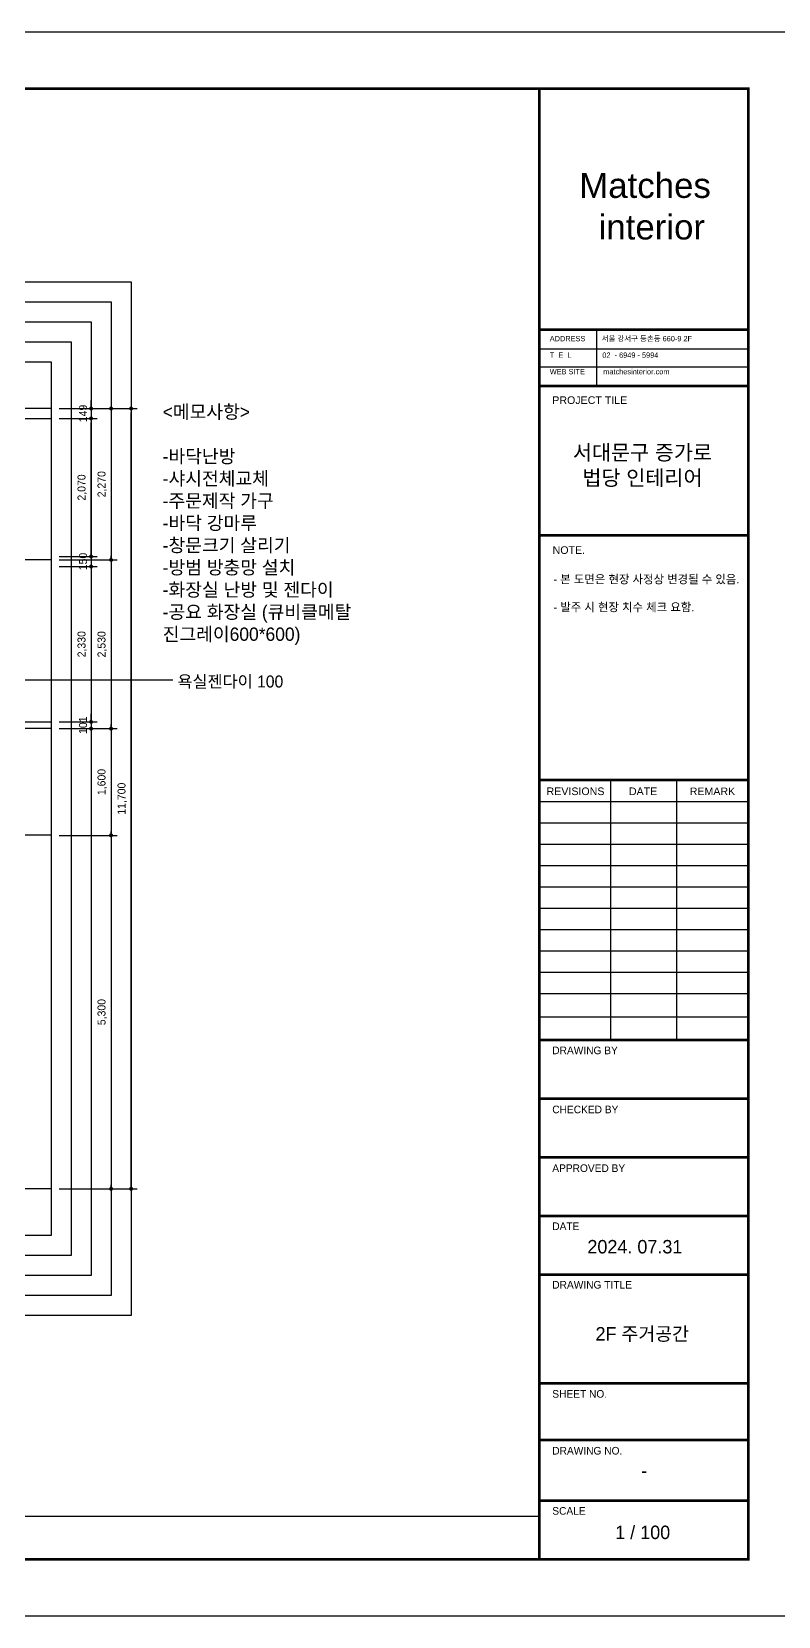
# Model space of a CAD drawing. Header units: millimetres. Extents: x -224448 to 1592092, y -164641 to 319001.
# Drawn here: x 69035 to 80230, y 146190 to 169950 of the extents above; entities that cross this region are included whole.
import ezdxf
from ezdxf.enums import TextEntityAlignment as Align

# ---------------------------------------------------------------- set-up
doc = ezdxf.new("R2010")
doc.units = ezdxf.units.MM
doc.linetypes.add('CENTER2', pattern=[1.125, 0.75, -0.125, 0.125, -0.125])
doc.layers.get('Defpoints').update_dxf_attribs({"color": 35})
for name, color, linetype in [('ARREA', 1, 'Continuous'), ('DIM', 3, 'Continuous'), ('I-SYM', 4, 'Continuous'), ('I-TEXT', 7, 'Continuous'), ('I_FORMAT', 7, 'Continuous'), ('I_HAT', 8, 'Continuous'), ('Layer 1', 7, 'Continuous')]:
    doc.layers.add(name, color=color, linetype=linetype)
doc.styles.add('HY울릉도', font='')
doc.styles.add('IABU-글꼴스타일', font='')
doc.styles.add('NTOP', font='Dotum.ttf')
doc.styles.add('sim', font='')
doc.styles.get("Standard").update_dxf_attribs({"font": 'arial.ttf'})
doc.styles.add('주석', font='arial.ttf')
doc.styles.get('HY울릉도').set_extended_font_data('HY울릉도L')
doc.styles.get('IABU-글꼴스타일').set_extended_font_data('HY울릉도L')
doc.styles.get('sim').set_extended_font_data('Pretendard Variable Light')
doc.dimstyles.new('IABC-100 (SUB)', dxfattribs={"dimscale": 60, "dimtxt": 2, "dimasz": 1, "dimexe": 1.5, "dimexo": 2, "dimgap": 1, "dimtad": 1, "dimdec": 0, "dimdsep": 46, "dimlunit": 6, "dimtxsty": 'IABU-글꼴스타일', "dimblk": '1234_Dot', "dimcen": 1, "dimclrd": 4, "dimclre": 4, "dimclrt": 7, "dimadec": 0, "dimazin": 0, "dimtfac": 1, "dimtdec": 0, "dimtix": 1, "dimtmove": 2, "dimatfit": 3, "dimldrblk": '1234_Dot', "dimfxl": 2, "dimtolj": 1, "dimtzin": 0, "dimarcsym": 0})

# ---------------------------------------------------------------- blocks, each defined once
blk = doc.blocks.new('1234_Dot')
at = {"color": 0, "linetype": 'ByBlock', "lineweight": -2}
blk.add_line((-0.5, 0), (-1, 0), dxfattribs=at)
at = {"color": 0, "linetype": 'ByBlock', "const_width": 0.5}
blk.add_lwpolyline([(-0.25, 0, 1), (0.25, 0, 1)], format="xyb", close=True, dxfattribs=at)
blk = doc.blocks.new('*D386')
at = {"layer": 'Defpoints', "color": 0, "ltscale": 50, "transparency": 16777216}
for p in [(69325, 157900), (69325, 152600), (70225, 152600)]:
    blk.add_point(p, dxfattribs=at)
at = {"layer": 'DIM', "color": 4, "lineweight": -2, "ltscale": 50, "transparency": 16777216}
for p, q in [((69445, 157900), (70315, 157900)), ((70225, 157840), (70225, 152660)), ((69445, 152600), (70315, 152600))]:
    blk.add_line(p, q, dxfattribs=at)
at = {"layer": 'DIM', "color": 4, "lineweight": -2, "ltscale": 50, "transparency": 16777216, "xscale": 60, "yscale": 60, "zscale": 60}
for p, rotation in [((70225, 157900), 90), ((70225, 152600), 270)]:
    blk.add_blockref('1234_Dot', p, dxfattribs=dict(at, rotation=rotation))
at = {"layer": 'DIM', "color": 7, "ltscale": 50, "transparency": 16777216, "insert": (70093, 155250), "char_height": 120, "attachment_point": 5, "rotation": 90, "style": 'IABU-글꼴스타일'}
blk.add_mtext('\\A1;5,300', dxfattribs=at)
blk = doc.blocks.new('*D375')
at = {"layer": 'Defpoints', "color": 0, "ltscale": 50, "transparency": 16777216}
for p in [(69325, 164300), (70525, 164300), (69325, 152600)]:
    blk.add_point(p, dxfattribs=at)
at = {"layer": 'DIM', "color": 4, "lineweight": -2, "ltscale": 50, "transparency": 16777216}
for p, q in [((69445, 164300), (70615, 164300)), ((70525, 152660), (70525, 164240)), ((69445, 152600), (70615, 152600))]:
    blk.add_line(p, q, dxfattribs=at)
at = {"layer": 'DIM', "color": 4, "lineweight": -2, "ltscale": 50, "transparency": 16777216, "xscale": 60, "yscale": 60, "zscale": 60}
for p, rotation in [((70525, 164300), 90), ((70525, 152600), 270)]:
    blk.add_blockref('1234_Dot', p, dxfattribs=dict(at, rotation=rotation))
at = {"layer": 'DIM', "color": 7, "ltscale": 50, "transparency": 16777216, "insert": (70393, 158450), "char_height": 120, "attachment_point": 5, "rotation": 90, "style": 'IABU-글꼴스타일'}
blk.add_mtext('\\A1;11,700', dxfattribs=at)
blk = doc.blocks.new('*D927')
at = {"layer": 'Defpoints', "color": 0, "ltscale": 50, "transparency": 16777216}
for p in [(69325, 164151), (69925, 164151), (69325, 162081)]:
    blk.add_point(p, dxfattribs=at)
at = {"layer": 'DIM', "color": 4, "lineweight": -2, "ltscale": 50, "transparency": 16777216}
for p, q in [((69445, 164151), (70015, 164151)), ((69925, 162141), (69925, 164091)), ((69445, 162081), (70015, 162081))]:
    blk.add_line(p, q, dxfattribs=at)
at = {"layer": 'DIM', "color": 4, "lineweight": -2, "ltscale": 50, "transparency": 16777216, "xscale": 60, "yscale": 60, "zscale": 60}
for p, rotation in [((69925, 164151), 90), ((69925, 162081), 270)]:
    blk.add_blockref('1234_Dot', p, dxfattribs=dict(at, rotation=rotation))
at = {"layer": 'DIM', "color": 7, "ltscale": 50, "transparency": 16777216, "insert": (69793, 163116), "char_height": 120, "attachment_point": 5, "rotation": 90, "style": 'IABU-글꼴스타일'}
blk.add_mtext('\\A1;2,070', dxfattribs=at)
blk = doc.blocks.new('*D928')
at = {"layer": 'Defpoints', "color": 0, "ltscale": 50, "transparency": 16777216}
for p in [(69325, 162081), (69325, 161931), (69925, 161931)]:
    blk.add_point(p, dxfattribs=at)
at = {"layer": 'DIM', "color": 4, "lineweight": -2, "ltscale": 50, "transparency": 16777216}
for p, q in [((69445, 162081), (70015, 162081)), ((69925, 162141), (69925, 162201)), ((69925, 162081), (69925, 161931)), ((69445, 161931), (70015, 161931)), ((69925, 161871), (69925, 161811))]:
    blk.add_line(p, q, dxfattribs=at)
at = {"layer": 'DIM', "color": 4, "lineweight": -2, "ltscale": 50, "transparency": 16777216, "xscale": 60, "yscale": 60, "zscale": 60}
for p, rotation in [((69925, 162081), 270), ((69925, 161931), 90)]:
    blk.add_blockref('1234_Dot', p, dxfattribs=dict(at, rotation=rotation))
at = {"layer": 'DIM', "color": 7, "ltscale": 50, "transparency": 16777216, "insert": (69805, 162006), "char_height": 120, "attachment_point": 5, "rotation": 90, "style": 'IABU-글꼴스타일'}
blk.add_mtext('\\A1;150', dxfattribs=at)
blk = doc.blocks.new('*D929')
at = {"layer": 'Defpoints', "color": 0, "ltscale": 50, "transparency": 16777216}
for p in [(69325, 159500), (69325, 157900), (70225, 157900)]:
    blk.add_point(p, dxfattribs=at)
at = {"layer": 'DIM', "color": 4, "lineweight": -2, "ltscale": 50, "transparency": 16777216}
for p, q in [((69445, 159500), (70315, 159500)), ((70225, 159440), (70225, 157960)), ((69445, 157900), (70315, 157900))]:
    blk.add_line(p, q, dxfattribs=at)
at = {"layer": 'DIM', "color": 4, "lineweight": -2, "ltscale": 50, "transparency": 16777216, "xscale": 60, "yscale": 60, "zscale": 60}
for p, rotation in [((70225, 159500), 90), ((70225, 157900), 270)]:
    blk.add_blockref('1234_Dot', p, dxfattribs=dict(at, rotation=rotation))
at = {"layer": 'DIM', "color": 7, "ltscale": 50, "transparency": 16777216, "insert": (70093, 158700), "char_height": 120, "attachment_point": 5, "rotation": 90, "style": 'IABU-글꼴스타일'}
blk.add_mtext('\\A1;1,600', dxfattribs=at)
blk = doc.blocks.new('*D930')
at = {"layer": 'Defpoints', "color": 0, "ltscale": 50, "transparency": 16777216}
for p in [(69325, 162030), (69325, 159500), (70225, 159500)]:
    blk.add_point(p, dxfattribs=at)
at = {"layer": 'DIM', "color": 4, "lineweight": -2, "ltscale": 50, "transparency": 16777216}
for p, q in [((69445, 162030), (70315, 162030)), ((70225, 161970), (70225, 159560)), ((69445, 159500), (70315, 159500))]:
    blk.add_line(p, q, dxfattribs=at)
at = {"layer": 'DIM', "color": 4, "lineweight": -2, "ltscale": 50, "transparency": 16777216, "xscale": 60, "yscale": 60, "zscale": 60}
for p, rotation in [((70225, 162030), 90), ((70225, 159500), 270)]:
    blk.add_blockref('1234_Dot', p, dxfattribs=dict(at, rotation=rotation))
at = {"layer": 'DIM', "color": 7, "ltscale": 50, "transparency": 16777216, "insert": (70093, 160765), "char_height": 120, "attachment_point": 5, "rotation": 90, "style": 'IABU-글꼴스타일'}
blk.add_mtext('\\A1;2,530', dxfattribs=at)
blk = doc.blocks.new('*D931')
at = {"layer": 'Defpoints', "color": 0, "ltscale": 50, "transparency": 16777216}
for p in [(69325, 164300), (69325, 162030), (70225, 162030)]:
    blk.add_point(p, dxfattribs=at)
at = {"layer": 'DIM', "color": 4, "lineweight": -2, "ltscale": 50, "transparency": 16777216}
for p, q in [((69445, 164300), (70315, 164300)), ((70225, 164240), (70225, 162090)), ((69445, 162030), (70315, 162030))]:
    blk.add_line(p, q, dxfattribs=at)
at = {"layer": 'DIM', "color": 4, "lineweight": -2, "ltscale": 50, "transparency": 16777216, "xscale": 60, "yscale": 60, "zscale": 60}
for p, rotation in [((70225, 164300), 90), ((70225, 162030), 270)]:
    blk.add_blockref('1234_Dot', p, dxfattribs=dict(at, rotation=rotation))
at = {"layer": 'DIM', "color": 7, "ltscale": 50, "transparency": 16777216, "insert": (70093, 163165), "char_height": 120, "attachment_point": 5, "rotation": 90, "style": 'IABU-글꼴스타일'}
blk.add_mtext('\\A1;2,270', dxfattribs=at)
blk = doc.blocks.new('*D932')
at = {"layer": 'Defpoints', "color": 0, "ltscale": 50, "transparency": 16777216}
for p in [(69325, 161931), (69325, 159601), (69925, 159601)]:
    blk.add_point(p, dxfattribs=at)
at = {"layer": 'DIM', "color": 4, "lineweight": -2, "ltscale": 50, "transparency": 16777216}
for p, q in [((69445, 161931), (70015, 161931)), ((69925, 161871), (69925, 159661)), ((69445, 159601), (70015, 159601))]:
    blk.add_line(p, q, dxfattribs=at)
at = {"layer": 'DIM', "color": 4, "lineweight": -2, "ltscale": 50, "transparency": 16777216, "xscale": 60, "yscale": 60, "zscale": 60}
for p, rotation in [((69925, 161931), 90), ((69925, 159601), 270)]:
    blk.add_blockref('1234_Dot', p, dxfattribs=dict(at, rotation=rotation))
at = {"layer": 'DIM', "color": 7, "ltscale": 50, "transparency": 16777216, "insert": (69793, 160766), "char_height": 120, "attachment_point": 5, "rotation": 90, "style": 'IABU-글꼴스타일'}
blk.add_mtext('\\A1;2,330', dxfattribs=at)
blk = doc.blocks.new('*D933')
at = {"layer": 'Defpoints', "color": 0, "ltscale": 50, "transparency": 16777216}
for p in [(69325, 159601), (69325, 159500), (69925, 159500)]:
    blk.add_point(p, dxfattribs=at)
at = {"layer": 'DIM', "color": 4, "lineweight": -2, "ltscale": 50, "transparency": 16777216}
for p, q in [((69925, 159661), (69925, 159721)), ((69445, 159601), (70015, 159601)), ((69445, 159500), (70015, 159500)), ((69925, 159601), (69925, 159500)), ((69925, 159440), (69925, 159380))]:
    blk.add_line(p, q, dxfattribs=at)
at = {"layer": 'DIM', "color": 4, "lineweight": -2, "ltscale": 50, "transparency": 16777216, "xscale": 60, "yscale": 60, "zscale": 60}
for p, rotation in [((69925, 159601), 270), ((69925, 159500), 90)]:
    blk.add_blockref('1234_Dot', p, dxfattribs=dict(at, rotation=rotation))
at = {"layer": 'DIM', "color": 7, "ltscale": 50, "transparency": 16777216, "insert": (69805, 159551), "char_height": 120, "attachment_point": 5, "rotation": 90, "style": 'IABU-글꼴스타일'}
blk.add_mtext('\\A1;101', dxfattribs=at)
blk = doc.blocks.new('*D934')
at = {"layer": 'Defpoints', "color": 0, "ltscale": 50, "transparency": 16777216}
for p in [(69325, 164300), (69325, 164151), (69925, 164151)]:
    blk.add_point(p, dxfattribs=at)
at = {"layer": 'DIM', "color": 4, "lineweight": -2, "ltscale": 50, "transparency": 16777216}
for p, q in [((69925, 164360), (69925, 164420)), ((69445, 164300), (70015, 164300)), ((69925, 164300), (69925, 164151)), ((69445, 164151), (70015, 164151)), ((69925, 164091), (69925, 164031))]:
    blk.add_line(p, q, dxfattribs=at)
at = {"layer": 'DIM', "color": 4, "lineweight": -2, "ltscale": 50, "transparency": 16777216, "xscale": 60, "yscale": 60, "zscale": 60}
for p, rotation in [((69925, 164300), 270), ((69925, 164151), 90)]:
    blk.add_blockref('1234_Dot', p, dxfattribs=dict(at, rotation=rotation))
at = {"layer": 'DIM', "color": 7, "ltscale": 50, "transparency": 16777216, "insert": (69805, 164226), "char_height": 120, "attachment_point": 5, "rotation": 90, "style": 'IABU-글꼴스타일'}
blk.add_mtext('\\A1;149', dxfattribs=at)

msp = doc.modelspace()

# ---------------------------------------------------------------- hatches: boundary and pattern name
at = {"layer": 'I_HAT'}
h = msp.add_hatch(dxfattribs=at)
h.set_pattern_fill('ANSI31', color=256, scale=10)
h.set_pattern_definition([(45, (-67219.093, 10146.922), (-22.4506403, 22.4506403), [])])
h.paths.add_polyline_path([(61179.894, 159405.492), (60856.894, 159405.492), (60856.894, 158885.492), (61179.894, 158885.492)])
h.paths.add_polyline_path([(61176.894, 152780.492), (60856.894, 152780.492), (60856.894, 152600.492), (61176.894, 152600.492)])
h.paths.add_polyline_path([(61176.894, 152600.492), (60856.894, 152600.492), (60856.894, 152500.492), (61176.894, 152500.492)])
h.paths.add_polyline_path([(61176.894, 152500.412), (60856.894, 152500.412), (60856.894, 152495.728), (61176.894, 152495.728)])
h.paths.add_polyline_path([(61176.894, 152495.728), (60856.894, 152495.728), (60856.894, 152477.374), (61176.894, 152477.374)])
h.paths.add_polyline_path([(61176.894, 152477.374), (60856.894, 152477.374), (60856.894, 152473.374), (61176.894, 152473.374)])
h.paths.add_polyline_path([(61176.894, 152473.374), (60856.894, 152473.374), (60856.894, 152455.728), (61176.894, 152455.728)])
h.paths.add_polyline_path([(61176.894, 152455.728), (60856.894, 152455.728), (60856.894, 152400.492), (61176.894, 152400.492)])
h.paths.add_polyline_path([(60649.998, 155574.42), (60649.998, 156091.563), (60447.141, 156091.563), (60447.141, 155574.42)], flags=9)
h.paths.add_polyline_path([(60649.998, 152402.706), (60649.998, 152771.277), (60469.998, 152771.277), (60469.998, 152402.706)], flags=9)
h.paths.add_polyline_path([(68738.934, 158775.865), (69325.111, 158775.865), (69325.111, 158955.36), (68738.934, 158955.36)], flags=9)
h.paths.add_polyline_path([(66957.81, 158666.981), (67875.919, 158666.981), (67875.919, 159039.684), (66957.81, 159039.684)], flags=9)
h.paths.add_polyline_path([(66330.26, 163496.715), (67521.072, 163496.715), (67521.072, 163869.418), (66330.26, 163869.418)], flags=9)
h.paths.add_polyline_path([(60923.684, 163540.812), (61841.793, 163540.812), (61841.793, 163913.515), (60923.684, 163913.515)], flags=9)
h.paths.add_polyline_path([(63141.644, 154904.292), (63787.05, 154904.292), (63787.05, 155276.995), (63141.644, 155276.995)], flags=9)
h.paths.add_polyline_path([(62908.495, 154377.695), (63535.435, 154377.695), (63535.435, 154589.262), (62908.495, 154589.262)], flags=9)
h.paths.add_polyline_path([(62907.383, 154580.284), (64504.546, 154580.284), (64504.546, 154785.807), (62907.383, 154785.807)], flags=9)
h.paths.add_polyline_path([(58451.227, 160624.65), (59985.582, 160624.65), (59985.582, 161522.46), (58451.227, 161522.46)], flags=9)
h.paths.add_polyline_path([(56135.147, 157215.883), (57231.071, 157215.883), (57231.071, 157619.778), (56135.147, 157619.778)], flags=9)
h.paths.add_polyline_path([(65048.771, 157665.883), (66144.695, 157665.883), (66144.695, 158069.778), (65048.771, 158069.778)], flags=9)
h.paths.add_polyline_path([(67614.622, 153450.883), (68421.551, 153450.883), (68421.551, 153854.777), (67614.622, 153854.777)], flags=9)
h.paths.add_polyline_path([(66799.644, 152695.883), (67606.574, 152695.883), (67606.574, 153099.777), (66799.644, 153099.777)], flags=9)
h.paths.add_polyline_path([(67738.608, 163499.849), (68392.276, 163499.849), (68392.276, 163903.2), (67738.608, 163903.2)], flags=9)
h.paths.add_polyline_path([(66532.025, 161286.818), (67262.324, 161286.818), (67262.324, 161690.713), (66532.025, 161690.713)], flags=9)
h.paths.add_polyline_path([(58179.925, 162743.645), (59275.849, 162743.645), (59275.849, 163147.539), (58179.925, 163147.539)], flags=9)

# ---------------------------------------------------------------- linework, layer by layer
at = {"color": 2}
for p, q in [((68524.894, 164151.391), (69324.894, 164151.391)), ((68524.894, 159601.391), (69324.894, 159601.391))]:
    msp.add_line(p, q, dxfattribs=at)
at = {"layer": 'ARREA', "color": 1, "linetype": 'CENTER2', "ltscale": 2000}
for p, q in [((69324.894, 164300.492), (55424.894, 164300.492)), ((69324.894, 162030.492), (65374.894, 162030.492)), ((69324.894, 159500.492), (65374.894, 159500.492)), ((69324.894, 157900.492), (65374.894, 157900.492)), ((69324.894, 152600.492), (55424.894, 152600.492))]:
    msp.add_line(p, q, dxfattribs=at)
at = {"layer": 'Defpoints'}
for points in [[(47060, 169950.153), (80660, 169950.153), (80660, 146190.153), (47060, 146190.153)], [(54224.894, 166200.492), (70524.894, 166200.492), (70524.894, 150700.492), (54224.894, 150700.492)], [(54524.894, 165900.492), (70224.894, 165900.492), (70224.894, 151000.492), (54524.894, 151000.492)], [(54824.894, 165600.492), (69924.894, 165600.492), (69924.894, 151300.492), (54824.894, 151300.492)], [(55124.894, 165300.492), (69624.894, 165300.492), (69624.894, 151600.492), (55124.894, 151600.492)], [(55424.894, 165000.492), (69324.894, 165000.492), (69324.894, 151900.492), (55424.894, 151900.492)]]:
    msp.add_lwpolyline(points, close=True, dxfattribs=at)
at = {"layer": 'I-SYM', "color": 8, "linetype": 'Continuous', "ltscale": 0.5}
msp.add_line((68480.371, 160232.828), (71150.433, 160232.828), dxfattribs=at)
at = {"layer": 'I_FORMAT'}
for p, q in [((77503.173, 165483.348), (77503.173, 164637.188)), ((76647.896, 165195.014), (79779.921, 165195.014)), ((76647.975, 164926.214), (79783.628, 164926.214)), ((78708.598, 154833.065), (78708.598, 158728.489)), ((77716.407, 154819.872), (77716.407, 158715.296)), ((76647.975, 158408.489), (79780, 158408.489)), ((76647.975, 158088.489), (79780, 158088.489)), ((76647.975, 157768.489), (79780, 157768.489)), ((76647.975, 157448.489), (79780, 157448.489)), ((76647.975, 157128.489), (79780, 157128.489)), ((76647.975, 156808.489), (79780, 156808.489)), ((76647.975, 156488.489), (79780, 156488.489)), ((76647.975, 156168.489), (79780, 156168.489)), ((76647.975, 155848.489), (79780, 155848.489)), ((76647.975, 155528.489), (79780, 155528.489)), ((76647.975, 155180.777), (79780, 155180.777)), ((76647.975, 147685.353), (47940, 147685.353))]:
    msp.add_line(p, q, dxfattribs=at)
for points, const_width in [([(76647.975, 147045.353), (47940, 147045.353), (47940, 169094.953), (76647.975, 169094.953)], 40.174), ([(76647.975, 169094.953), (76647.975, 147038.544)], 40.174), ([(76647.975, 169094.953), (79780, 169094.953), (79780, 147045.353), (76647.975, 147045.353)], 40.174), ([(76647.975, 165483.348), (79780, 165483.348)], 40.174), ([(76647.975, 164637.88), (79774.834, 164637.88)], 40.174), ([(76647.975, 162399.607), (79780, 162399.607)], 40.174), ([(76647.975, 158728.489), (79780, 158728.489)], 40.174), ([(76647.975, 154833.065), (79780, 154833.065)], 40.174), ([(79780, 154833.065), (76980, 154833.065)], 16), ([(76647.975, 153953.065), (79780, 153953.065)], 40.174), ([(76647.975, 153073.065), (79780, 153073.065)], 40.174), ([(76647.975, 152193.065), (79780, 152193.065)], 40.174), ([(76647.975, 151313.065), (79780, 151313.065)], 40.174), ([(76647.975, 149685.353), (79780, 149685.353)], 40.174), ([(76980, 149685.353), (79780, 149685.353)], 24), ([(76647.975, 148833.065), (79780, 148833.065)], 40.174), ([(76980, 148833.065), (79780, 148833.065)], 24), ([(76647.975, 147925.353), (79780, 147925.353)], 40.174), ([(76980, 147925.353), (79780, 147925.353)], 24)]:
    msp.add_lwpolyline(points, dxfattribs=dict(at, const_width=const_width))

# ---------------------------------------------------------------- texts
at = {"layer": 'I-TEXT', "color": 0, "attachment_point": 1, "style": 'NTOP'}
for s, insert, char_height, width in [('\\pxsm1;<메모사항>\\P\\P\\ps*;-바닥난방\\P-샤시전체교체\\P-주문제작 가구\\P-바닥 강마루\\P-창문크기 살리기\\P-방범 방충망 설치\\P-화장실 난방 및 젠다이\\P-공요 화장실 (큐비클메탈 진그레이600*600)', (70998.803, 164350.258), 200, 4372.70714), ('\\pxql;욕실젠다이 100', (71219.335, 160296.865), 180, 2444.92077)]:
    msp.add_mtext(s, dxfattribs=dict(at, insert=insert, char_height=char_height, width=width))
at = {"layer": 'I_FORMAT'}
for s, height, p in [('PROJECT TILE', 114.03042, (76840.905, 164368.439)), ('NOTE.', 114.0304, (76846.071, 162120.08))]:
    msp.add_text(s, height=height, dxfattribs=at).set_placement(p)
for s, p in [('REVISIONS', (77188.842, 158560.571)), ('DATE', (78202.748, 158560.571)), ('REMARK', (79242.446, 158559.88))]:
    msp.add_text(s, height=114.0304, dxfattribs=at).set_placement(p, align=Align.MIDDLE_CENTER)
at = {"layer": 'I_FORMAT', "style": 'sim'}
for s, height, p in [('DRAWING BY', 114.0304, (76840.905, 154618.259)), ('CHECKED BY', 114.0304, (76840.905, 153732.821)), ('APPROVED BY', 114.03042, (76840.905, 152852.821)), ('DATE', 114.0304, (76840.905, 151981.792)), ('2024. 07.31', 201.6, (77367.425, 151631.206)), ('DRAWING TITLE', 114.03042, (76840.905, 151103.808)), ('SHEET NO.', 114.0304, (76840.905, 149468.213)), ('DRAWING NO.', 114.03042, (76840.905, 148615.924)), ('SCALE', 114.0304, (76840.905, 147713.735))]:
    msp.add_text(s, height=height, dxfattribs=at).set_placement(p)
msp.add_text('-', height=201.6, dxfattribs=at).set_placement((78220.093, 148374.287), align=Align.MIDDLE_CENTER)
at = {"layer": 'I_FORMAT', "insert": (76803.179, 165387.79), "char_height": 114.030418, "width": 3215.12084, "attachment_point": 1, "line_spacing_factor": 0.93}
msp.add_mtext('{\\fGulim|b0|i0|c129|p50;\\H0.7x;ADDRESS        서울 강서구 등촌동 660-9 2F\\P\\fArial|b0|i0|c129|p34;\\P\\fGulim|b0|i0|c129|p50;T  E  L  \\fArial|b0|i0|c129|p34;          \\fArial|b0|i0|c0|p34;   \\fGulim|b0|i0|c129|p50;02  - 6949 - 5994\\P\\fArial|b0|i0|c129|p34;\\P\\fGulim|b0|i0|c129|p50;WEB SITE         matchesinterior.com}', dxfattribs=at)
at = {"layer": 'I_FORMAT', "insert": (78193.195, 163438.6), "char_height": 228.06084, "width": 7049.60658, "attachment_point": 5}
msp.add_mtext('{\\fPretendard Variable SemiBold|b0|i0|c129|p2;서대문구 증가로\\P법당 인테리어}', dxfattribs=at)
at = {"layer": 'I_FORMAT', "linetype": 'ByBlock', "insert": (76858.064, 161802.658), "char_height": 125.43346, "width": 2771.88373, "attachment_point": 1, "style": 'HY울릉도'}
msp.add_mtext('{\\fPretendard Variable Light|b0|i0|c129|p2;- 본 도면은 현장 사정상 변경될 수 있음.\\P\\P- 발주 시 현장 치수 체크 요함.}', dxfattribs=at)
at = {"layer": 'I_FORMAT', "char_height": 201.6, "width": 3701.04345, "attachment_point": 5, "style": 'sim'}
for s, insert in [('2F 주거공간', (78189.839, 150415.022)), ('1 / 100', (78196.701, 147447.63))]:
    msp.add_mtext(s, dxfattribs=dict(at, insert=insert))
at = {"layer": 'Layer 1', "color": 250, "insert": (77245.117, 166829.17), "char_height": 373.824, "attachment_point": 7, "style": '주석'}
msp.add_mtext('Matches\\P  interior', dxfattribs=at)

# ---------------------------------------------------------------- dimensions: what is measured, and where the dimension line sits
at = {"layer": 'DIM', "ltscale": 50}
for base, p1, p2, picture, middle in [((69924.894, 164151.391), (69324.894, 164300.492), (69324.894, 164151.391), '*D934', (69804.894, 164225.941)), ((70524.894, 164300.492), (69324.894, 152600.492), (69324.894, 164300.492), '*D375', (70393.466, 158450.492)), ((70224.894, 162030.492), (69324.894, 164300.492), (69324.894, 162030.492), '*D931', (70093.466, 163165.492)), ((69924.894, 164151.391), (69324.894, 162081.391), (69324.894, 164151.391), '*D927', (69793.466, 163116.391)), ((69924.894, 161931.391), (69324.894, 162081.391), (69324.894, 161931.391), '*D928', (69804.894, 162006.391)), ((70224.894, 159500.492), (69324.894, 162030.492), (69324.894, 159500.492), '*D930', (70093.466, 160765.492)), ((69924.894, 159601.391), (69324.894, 161931.391), (69324.894, 159601.391), '*D932', (69793.466, 160766.391)), ((69924.894, 159500.492), (69324.894, 159601.391), (69324.894, 159500.492), '*D933', (69804.894, 159550.941)), ((70224.894, 157900.492), (69324.894, 159500.492), (69324.894, 157900.492), '*D929', (70093.466, 158700.492)), ((70224.894, 152600.492), (69324.894, 157900.492), (69324.894, 152600.492), '*D386', (70093.466, 155250.492))]:
    dim = msp.add_linear_dim(base=base, p1=p1, p2=p2, angle=90, dimstyle='IABC-100 (SUB)', dxfattribs=at)
    dim.commit()
    dim.dimension.update_dxf_attribs({"geometry": picture, "text_midpoint": middle})

doc.saveas('drawing.dxf')
